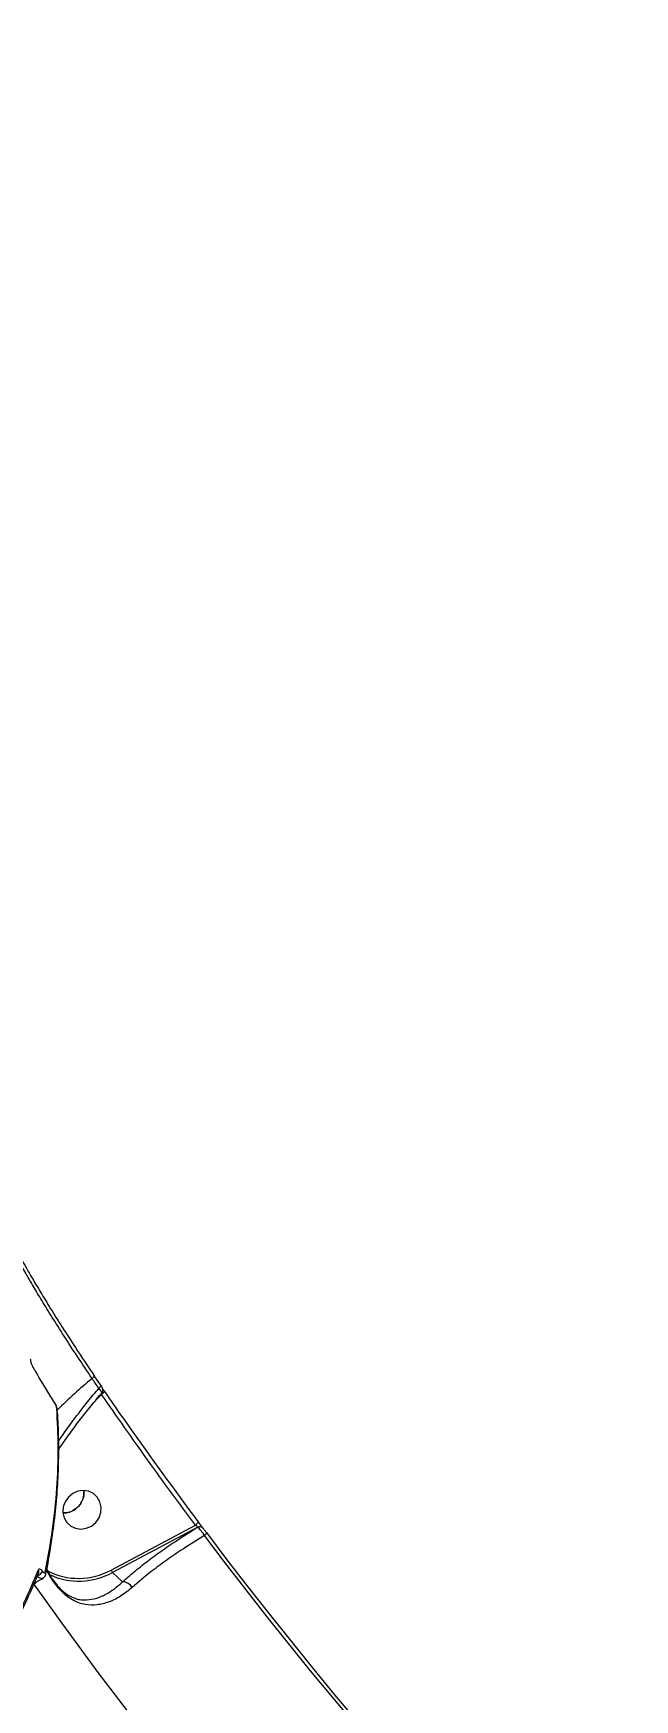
# Model space of a CAD drawing. Header units: millimetres. Extents: x -7720 to 6073, y -7402 to 5433.
# Drawn here: x 1339.6 to 1476.2, y -2604 to -2225.9 of the extents above; entities that cross this region are included whole.
import ezdxf

# ---------------------------------------------------------------- set-up
doc = ezdxf.new("R2010")
doc.units = ezdxf.units.MM
for name, color, linetype in [('DIKOM_ОБЪЕКТ', 7, 'Continuous'), ('DIKOM_РАЗМЕР_ЗОНА', 7, 'Continuous'), ('DIKOM_РАЗМЕР_ОБЪЕКТА', 7, 'Continuous')]:
    doc.layers.add(name, color=color, linetype=linetype)
doc.styles.add('style1', font='arial.ttf', dxfattribs={"width": 0.8})
doc.dimstyles.new('1-50', dxfattribs={"dimtxt": 300, "dimasz": 200, "dimexe": 100, "dimexo": 0, "dimgap": 100, "dimtad": 1, "dimtxsty": 'style1', "dimcen": 200, "dimclrd": 7, "dimclre": 7, "dimclrt": 7, "dimadec": 1, "dimazin": 2, "dimtfac": 1, "dimtmove": 0, "dimatfit": 2, "dimfxl": 0, "dimlwd": 25, "dimlwe": 18, "dimarcsym": 0})

# ---------------------------------------------------------------- blocks, each defined once
blk = doc.blocks.new('*D0')
at = {"layer": 'Defpoints', "color": 0, "transparency": 16777216}
for p in [(-1165.04, 3934.07), (-6387.82, -4153.36), (1392.52, -4153.36)]:
    blk.add_point(p, dxfattribs=at)
at = {"layer": 'DIKOM_РАЗМЕР_ОБЪЕКТА', "color": 7, "lineweight": 18, "transparency": 16777216}
for p, q in [((-1165.04, 3934.07), (-6487.82, 3934.07)), ((1392.52, -4153.36), (-6487.82, -4153.36))]:
    blk.add_line(p, q, dxfattribs=at)
at = {"layer": 'DIKOM_РАЗМЕР_ОБЪЕКТА', "color": 7, "lineweight": 25, "transparency": 16777216}
blk.add_line((-6387.82, 3734.07), (-6387.82, -3953.36), dxfattribs=at)
at = {"layer": 'DIKOM_РАЗМЕР_ОБЪЕКТА', "color": 7, "transparency": 16777216}
for points in [[(-6421.16, 3734.07), (-6354.49, 3734.07), (-6387.82, 3934.07)], [(-6421.16, -3953.36), (-6354.49, -3953.36), (-6387.82, -4153.36)]]:
    blk.add_solid(points, dxfattribs=at)
at = {"layer": 'DIKOM_РАЗМЕР_ОБЪЕКТА', "color": 7, "transparency": 16777216, "insert": (-6640.99, -109.65), "char_height": 300, "attachment_point": 5, "rotation": 90, "style": 'style1'}
blk.add_mtext('8100', dxfattribs=at)
blk = doc.blocks.new('*D1')
at = {"layer": 'Defpoints', "color": 0, "transparency": 16777216}
for p in [(-3938.71, 77.29), (4572.68, -275.21), (4572.68, -6577.9)]:
    blk.add_point(p, dxfattribs=at)
at = {"layer": 'DIKOM_РАЗМЕР_ОБЪЕКТА', "color": 7, "lineweight": 18, "transparency": 16777216}
for p, q in [((-3938.71, 77.29), (-3938.71, -6677.9)), ((4572.68, -275.21), (4572.68, -6677.9))]:
    blk.add_line(p, q, dxfattribs=at)
at = {"layer": 'DIKOM_РАЗМЕР_ОБЪЕКТА', "color": 7, "lineweight": 25, "transparency": 16777216}
blk.add_line((-3738.71, -6577.9), (4372.68, -6577.9), dxfattribs=at)
at = {"layer": 'DIKOM_РАЗМЕР_ОБЪЕКТА', "color": 7, "transparency": 16777216}
for points in [[(-3738.71, -6544.56), (-3738.71, -6611.23), (-3938.71, -6577.9)], [(4372.68, -6544.56), (4372.68, -6611.23), (4572.68, -6577.9)]]:
    blk.add_solid(points, dxfattribs=at)
at = {"layer": 'DIKOM_РАЗМЕР_ОБЪЕКТА', "color": 7, "transparency": 16777216, "insert": (316.98, -6324.72), "char_height": 300, "attachment_point": 5, "style": 'style1'}
blk.add_mtext('8500', dxfattribs=at)
blk = doc.blocks.new('*D2')
at = {"layer": 'Defpoints', "color": 0, "transparency": 16777216}
for p in [(-2365.16, 5433.02), (-7269.56, -6016.09), (1800.96, -6016.09)]:
    blk.add_point(p, dxfattribs=at)
at = {"layer": 'DIKOM_РАЗМЕР_ЗОНА', "color": 7, "lineweight": 18, "transparency": 16777216}
for p, q in [((-2365.16, 5433.02), (-7369.56, 5433.02)), ((1800.96, -6016.09), (-7369.56, -6016.09))]:
    blk.add_line(p, q, dxfattribs=at)
at = {"layer": 'DIKOM_РАЗМЕР_ЗОНА', "color": 7, "lineweight": 25, "transparency": 16777216}
blk.add_line((-7269.56, 5233.02), (-7269.56, -5816.09), dxfattribs=at)
at = {"layer": 'DIKOM_РАЗМЕР_ЗОНА', "color": 7, "transparency": 16777216}
for points in [[(-7302.9, 5233.02), (-7236.23, 5233.02), (-7269.56, 5433.02)], [(-7302.9, -5816.09), (-7236.23, -5816.09), (-7269.56, -6016.09)]]:
    blk.add_solid(points, dxfattribs=at)
at = {"layer": 'DIKOM_РАЗМЕР_ЗОНА', "color": 7, "transparency": 16777216, "insert": (-7522.73, -291.53), "char_height": 300, "attachment_point": 5, "rotation": 90, "style": 'style1'}
blk.add_mtext('11500', dxfattribs=at)
blk = doc.blocks.new('*D3')
at = {"layer": 'Defpoints', "color": 0, "transparency": 16777216}
for p in [(-5938.71, -432.44), (6072.68, -1006.94), (6072.68, -7302.44)]:
    blk.add_point(p, dxfattribs=at)
at = {"layer": 'DIKOM_РАЗМЕР_ЗОНА', "color": 7, "lineweight": 18, "transparency": 16777216}
for p, q in [((-5938.71, -432.44), (-5938.71, -7402.44)), ((6072.68, -1006.94), (6072.68, -7402.44))]:
    blk.add_line(p, q, dxfattribs=at)
at = {"layer": 'DIKOM_РАЗМЕР_ЗОНА', "color": 7, "lineweight": 25, "transparency": 16777216}
blk.add_line((-5738.71, -7302.44), (5872.68, -7302.44), dxfattribs=at)
at = {"layer": 'DIKOM_РАЗМЕР_ЗОНА', "color": 7, "transparency": 16777216}
for points in [[(-5738.71, -7269.1), (-5738.71, -7335.77), (-5938.71, -7302.44)], [(5872.68, -7269.1), (5872.68, -7335.77), (6072.68, -7302.44)]]:
    blk.add_solid(points, dxfattribs=at)
at = {"layer": 'DIKOM_РАЗМЕР_ЗОНА', "color": 7, "transparency": 16777216, "insert": (66.98, -7049.26), "char_height": 300, "attachment_point": 5, "style": 'style1'}
blk.add_mtext('12000', dxfattribs=at)

msp = doc.modelspace()

# ---------------------------------------------------------------- linework, layer by layer
at = {"layer": 'DIKOM_ОБЪЕКТ', "color": 7, "linetype": 'Continuous', "lineweight": 15}
for p, q in [((1354.94, -2532.693), (1353.412, -2530.45)), ((1355.134, -2534.769), (1353.752, -2536.192)), ((1357.309, -2574.629), (1376.445, -2564.457)), ((1376.969, -2564.894), (1357.639, -2575.17)), ((1376.975, -2564.901), (1376.969, -2564.894)), ((1378.146, -2565.103), (1378.137, -2565.094)), ((1378.183, -2565.15), (1378.146, -2565.104)), ((1339.809, -2577.737), (1340.121, -2577.526)), ((1340.852, -2575.279), (1340.841, -2575.304)), ((1359.923, -2577.287), (1357.639, -2575.17))]:
    msp.add_line(p, q, dxfattribs=at)
at = {"layer": 'DIKOM_ОБЪЕКТ', "color": 7, "linetype": 'Continuous', "lineweight": 15, "flags": 128}
for points in [[(1354.519, -2533.403), (1354.327, -2533.122), (1354.136, -2532.842), (1353.945, -2532.562), (1353.754, -2532.282), (1353.563, -2532.002), (1353.373, -2531.722), (1353.182, -2531.441), (1352.992, -2531.161)], [(1354.94, -2532.693), (1354.96, -2532.738), (1354.963, -2532.807), (1354.942, -2532.89), (1354.898, -2532.983), (1354.831, -2533.083), (1354.744, -2533.189), (1354.639, -2533.296), (1354.519, -2533.403)], [(1355.703, -2533.964), (1355.729, -2534.022), (1355.725, -2534.099), (1355.69, -2534.192), (1355.625, -2534.298), (1355.534, -2534.414), (1355.418, -2534.533), (1355.283, -2534.653), (1355.134, -2534.769)], [(1354.175, -2558.091), (1353.289, -2557.273), (1352.194, -2556.752), (1350.978, -2556.572), (1349.741, -2556.747), (1348.582, -2557.263), (1347.595, -2558.077), (1346.861, -2559.125), (1346.439, -2560.321), (1346.362, -2561.568), (1346.637, -2562.765), (1347.243, -2563.816), (1348.129, -2564.634), (1349.224, -2565.155), (1350.44, -2565.335), (1351.677, -2565.16), (1352.836, -2564.644), (1353.822, -2563.83), (1354.557, -2562.782), (1354.979, -2561.586), (1355.056, -2560.339), (1354.78, -2559.142), (1354.175, -2558.091)], [(1376.994, -2563.623), (1377.021, -2563.682), (1377.018, -2563.76), (1376.985, -2563.857), (1376.923, -2563.966), (1376.834, -2564.085), (1376.722, -2564.21), (1376.591, -2564.335), (1376.445, -2564.457)], [(1378.931, -2566.112), (1378.952, -2566.159), (1378.951, -2566.222), (1378.926, -2566.299), (1378.878, -2566.388), (1378.81, -2566.486), (1378.722, -2566.591), (1378.618, -2566.699), (1378.5, -2566.808)], [(1417.837, -2615.67), (1412.697, -2609.638), (1407.618, -2603.582), (1402.602, -2597.503), (1397.65, -2591.402), (1392.763, -2585.281), (1387.941, -2579.141), (1383.186, -2572.983), (1378.5, -2566.808)], [(1378.931, -2566.112), (1383.621, -2572.292), (1388.379, -2578.454), (1393.204, -2584.599), (1398.095, -2590.724), (1403.051, -2596.829), (1408.07, -2602.913), (1413.152, -2608.973), (1418.297, -2615.01)], [(1424.076, -2680.701), (1414.696, -2670.582), (1405.488, -2660.371), (1396.458, -2650.075), (1387.61, -2639.699), (1378.952, -2629.251), (1370.488, -2618.738), (1362.224, -2608.166), (1354.165, -2597.542), (1346.317, -2586.873), (1339.791, -2577.74)], [(1340.107, -2577.498), (1340.106, -2577.498), (1339.897, -2577.606)]]:
    msp.add_lwpolyline(points, dxfattribs=at)
at = {"layer": 'DIKOM_ОБЪЕКТ', "color": 7, "linetype": 'Continuous', "lineweight": 15}
for centre, radius, start, end in [((1425.378, -2618.997), 113.819, 129.49215, 134.84994), ((1344.28, -2536.803), 0.257, 5.76622, 29.33073), ((1344.303, -2538.399), 0.768, 4.12329, 31.38619), ((1377.427, -2565.734), 0.956, 41.77378, 118.58326), ((1377.433, -2565.741), 0.956, 41.78125, 118.57677), ((1340.259, -2574.408), 1.534, 276.94173, 340.8639), ((1340.083, -2574.968), 0.829, 337.94936, 28.95267), ((1349.892, -2561.069), 15.456, 242.68616, 298.68076), ((1359.579, -2573.62), 2.483, 203.97303, 218.63995), ((1341.74, -2575.471), 0.732, 349.11057, 32.61767), ((1349.983, -2561.282), 15.859, 245.1564, 298.86585), ((1359.886, -2579.737), 2.45, 27.60033, 89.11682)]:
    msp.add_arc(centre, radius, start, end, dxfattribs=at)
for points, knots in [([(1336.626, -2503.679), (1336.791, -2503.952), (1337.17, -2504.581), (1338.25, -2506.456), (1339.79, -2509.092), (1341.763, -2512.394), (1344.131, -2516.25), (1346.881, -2520.594), (1349.958, -2525.325), (1352.255, -2528.734), (1353.405, -2530.44)], [0, 0, 0, 0, 0.0988272, 0.227476, 0.3562273, 0.4852118, 0.614068, 0.7423392, 0.8710603, 1, 1, 1, 1]), ([(1352.992, -2531.161), (1351.862, -2529.484), (1349.608, -2526.14), (1346.586, -2521.494), (1343.885, -2517.228), (1341.556, -2513.437), (1339.628, -2510.213), (1338.158, -2507.695), (1337.526, -2506.605), (1337.24, -2506.114)], [0, 0, 0, 0, 0.1470363, 0.2931898, 0.4393821, 0.5864202, 0.7323144, 0.8792837, 1, 1, 1, 1]), ([(1339.634, -2528.684), (1339.586, -2528.599), (1339.489, -2528.427), (1339.353, -2528.126), (1339.224, -2527.787), (1339.101, -2527.369), (1339.029, -2526.962), (1339.036, -2526.767), (1339.039, -2526.672)], [0, 0, 0, 0, 0.1098839, 0.2200474, 0.3257191, 0.4925603, 0.7537103, 1, 1, 1, 1]), ([(1344.535, -2536.777), (1344.231, -2536.282), (1342.711, -2533.806), (1341.081, -2531.108), (1339.769, -2528.911), (1339.634, -2528.684)], [0, 0, 0, 0, 0.1831624, 0.9158815, 1, 1, 1, 1]), ([(1353.405, -2530.44), (1353.422, -2530.478), (1353.456, -2530.554), (1353.384, -2530.736), (1353.231, -2530.947), (1353.072, -2531.09), (1352.992, -2531.161)], [0, 0, 0, 0, 0.2499786, 0.4999902, 0.7500252, 1, 1, 1, 1]), ([(1355.195, -2534.427), (1355.231, -2534.392), (1355.336, -2534.29), (1355.418, -2534.07), (1355.459, -2533.826), (1355.443, -2533.62), (1355.401, -2533.46), (1355.355, -2533.351), (1355.316, -2533.273), (1355.246, -2533.151), (1355.137, -2532.982), (1354.991, -2532.768), (1354.937, -2532.689)], [0, 0, 0, 0, 0.0653611, 0.1934323, 0.3008045, 0.3919415, 0.466838, 0.5223399, 0.5677387, 0.6349638, 0.8649275, 1, 1, 1, 1]), ([(1345.061, -2538.337), (1345.06, -2538.299), (1345.058, -2538.098), (1344.972, -2537.759), (1344.817, -2537.299), (1344.657, -2536.936), (1344.545, -2536.755), (1344.499, -2536.681)], [0, 0, 0, 0, 0.0807291, 0.4302685, 0.6624422, 0.8615379, 1, 1, 1, 1]), ([(1344.959, -2537.999), (1344.947, -2537.905), (1344.927, -2537.739), (1344.84, -2537.436), (1344.741, -2537.176), (1344.638, -2536.954), (1344.57, -2536.836), (1344.535, -2536.777)], [0, 0, 0, 0, 0.3195818, 0.5618536, 0.7279361, 0.8640143, 1, 1, 1, 1]), ([(1345.381, -2547.298), (1345.396, -2547.274), (1346.047, -2546.266), (1347.497, -2544.221), (1349.728, -2541.178), (1352.144, -2538.112), (1353.984, -2535.86), (1355.05, -2534.648), (1355.228, -2534.446)], [0, 0, 0, 0, 0.0057748, 0.2410966, 0.4777472, 0.7151412, 0.9526133, 1, 1, 1, 1]), ([(1345.383, -2545.392), (1345.581, -2545.09), (1346.485, -2543.711), (1348.292, -2541.207), (1350.723, -2538.003), (1352.829, -2535.396), (1354.097, -2533.9), (1354.519, -2533.403)], [0, 0, 0, 0, 0.0767847, 0.3505978, 0.6244045, 0.8751357, 1, 1, 1, 1]), ([(1355.197, -2534.421), (1355.202, -2534.398), (1355.21, -2534.359), (1355.094, -2534.157), (1354.889, -2533.86), (1354.643, -2533.556), (1354.519, -2533.403)], [0, 0, 0, 0, 0.2408208, 0.4184411, 0.7073292, 1, 1, 1, 1]), ([(1376.445, -2564.457), (1372.824, -2559.562), (1365.58, -2549.771), (1358.616, -2539.771), (1355.134, -2534.769)], [0, 0, 0, 0, 0.499919, 1, 1, 1, 1]), ([(1355.712, -2533.976), (1355.694, -2533.95), (1355.582, -2533.787), (1355.495, -2533.656), (1355.422, -2533.546)], [0, 0, 0, 0, 0.159622, 1, 1, 1, 1]), ([(1355.703, -2533.964), (1356.06, -2534.482), (1357.849, -2537.072), (1364.812, -2547.06), (1371.649, -2556.355), (1376.994, -2563.623)], [0, 0, 0, 0, 0.0517075, 0.2585518, 1, 1, 1, 1]), ([(1342.357, -2575.076), (1342.95, -2571.853), (1344.136, -2565.408), (1345.074, -2556.024), (1345.445, -2546.842), (1345.121, -2540.946), (1344.959, -2537.999)], [0, 0, 0, 0, 0.2491211, 0.4982433, 0.7491223, 1, 1, 1, 1]), ([(1342.457, -2575.608), (1342.467, -2575.562), (1342.956, -2573.36), (1343.663, -2569.085), (1344.555, -2562.802), (1345.126, -2556.636), (1345.429, -2550.576), (1345.413, -2544.648), (1345.283, -2540.572), (1345.075, -2538.509), (1345.058, -2538.343)], [0, 0, 0, 0, 0.0035507, 0.1673084, 0.3311033, 0.4949363, 0.6586564, 0.8221811, 0.9856361, 1, 1, 1, 1]), ([(1351.057, -2556.603), (1351.085, -2556.734), (1351.216, -2557.339), (1350.954, -2558.489), (1350.274, -2559.845), (1349.162, -2560.909), (1347.835, -2561.585), (1346.9, -2561.636), (1346.459, -2561.66)], [0, 0, 0, 0, 0.0532771, 0.2466532, 0.4400016, 0.6333566, 0.8267336, 1, 1, 1, 1]), ([(1346.46, -2561.671), (1346.927, -2561.638), (1347.888, -2561.571), (1349.228, -2560.863), (1350.323, -2559.779), (1350.976, -2558.413), (1351.22, -2557.285), (1351.087, -2556.707), (1351.063, -2556.602)], [0, 0, 0, 0, 0.1832746, 0.3766701, 0.5700582, 0.7634549, 0.9568364, 1, 1, 1, 1]), ([(1376.994, -2563.623), (1377.096, -2563.758), (1377.298, -2564.027), (1377.616, -2564.441), (1377.892, -2564.794), (1378.067, -2565.012), (1378.125, -2565.081), (1378.141, -2565.099)], [0, 0, 0, 0, 0.2316158, 0.4633598, 0.6928034, 0.9184978, 1, 1, 1, 1]), ([(1359.923, -2577.287), (1360.78, -2576.533), (1362.493, -2575.026), (1365.405, -2572.717), (1368.561, -2570.389), (1372.38, -2567.755), (1375.289, -2565.948), (1376.975, -2564.901)], [0, 0, 0, 0, 0.18256, 0.3651211, 0.5530301, 0.7409452, 1, 1, 1, 1]), ([(1378.5, -2566.808), (1376.88, -2567.8), (1373.9, -2569.626), (1369.899, -2572.369), (1365.89, -2575.321), (1363.468, -2577.394), (1362.057, -2578.602)], [0, 0, 0, 0, 0.25807967, 0.47500288, 0.69407294, 1, 1, 1, 1]), ([(1376.969, -2564.894), (1376.962, -2564.883), (1376.944, -2564.854), (1376.87, -2564.779), (1376.747, -2564.675), (1376.598, -2564.561), (1376.497, -2564.492), (1376.445, -2564.457)], [0, 0, 0, 0, 0.1277376, 0.3308425, 0.5438977, 0.768251, 1, 1, 1, 1]), ([(1378.5, -2566.808), (1378.404, -2566.658), (1378.19, -2566.323), (1377.874, -2565.885), (1377.551, -2565.474), (1377.256, -2565.137), (1377.063, -2564.961), (1376.986, -2564.908), (1376.975, -2564.901)], [0, 0, 0, 0, 0.1805087, 0.4029295, 0.5309963, 0.7496163, 0.9663928, 1, 1, 1, 1]), ([(1378.183, -2565.15), (1378.187, -2565.155), (1378.215, -2565.187), (1378.294, -2565.285), (1378.432, -2565.46), (1378.592, -2565.667), (1378.757, -2565.882), (1378.877, -2566.041), (1378.931, -2566.112)], [0, 0, 0, 0, 0.0339869, 0.2522726, 0.4705381, 0.5979887, 0.8192978, 1, 1, 1, 1]), ([(1329.861, -2597.266), (1330.04, -2596.936), (1330.936, -2595.286), (1333.183, -2591.045), (1336.352, -2584.688), (1339.032, -2578.814), (1340.417, -2575.502), (1340.809, -2574.566)], [0, 0, 0, 0, 0.0413727, 0.2068697, 0.5381499, 0.8694301, 1, 1, 1, 1]), ([(1340.809, -2574.566), (1340.855, -2574.494), (1340.947, -2574.348), (1341.181, -2574.37), (1341.445, -2574.551), (1341.626, -2574.799), (1341.708, -2574.911)], [0, 0, 0, 0, 0.2591472, 0.5177277, 0.7812281, 1, 1, 1, 1]), ([(1341.708, -2574.911), (1341.731, -2574.944), (1341.821, -2575.074), (1341.981, -2575.235), (1342.156, -2575.308), (1342.292, -2575.265), (1342.335, -2575.139), (1342.357, -2575.076)], [0, 0, 0, 0, 0.0797846, 0.3181485, 0.5555742, 0.777399, 1, 1, 1, 1]), ([(1362.057, -2578.602), (1361.188, -2579.303), (1359.447, -2580.704), (1356.764, -2581.973), (1354.108, -2582.645), (1351.847, -2582.601), (1349.999, -2582.131), (1348.633, -2581.511), (1347.358, -2580.669), (1345.98, -2579.48), (1344.412, -2577.626), (1343.216, -2575.779), (1342.71, -2574.726), (1342.646, -2574.593)], [0, 0, 0, 0, 0.1311485, 0.2624316, 0.4002218, 0.5379589, 0.614386, 0.6907349, 0.7505473, 0.8102468, 0.8986072, 0.9871748, 1, 1, 1, 1]), ([(1342.687, -2574.364), (1342.772, -2574.541), (1343.249, -2575.54), (1344.363, -2577.279), (1345.768, -2578.925), (1346.976, -2579.942), (1348.081, -2580.65), (1348.823, -2580.922), (1349.234, -2581.073)], [0, 0, 0, 0, 0.047986, 0.2714497, 0.4945788, 0.647395, 0.8046728, 1, 1, 1, 1]), ([(1329.854, -2598.009), (1330.7, -2596.449), (1332.577, -2592.987), (1335.203, -2587.789), (1337.762, -2582.401), (1339.633, -2578.236), (1340.57, -2575.919), (1340.823, -2575.293)], [0, 0, 0, 0, 0.1958358, 0.4347876, 0.6734161, 0.9117259, 1, 1, 1, 1]), ([(1340.102, -2577.484), (1340.27, -2577.377), (1340.819, -2577.027), (1341.431, -2576.717), (1341.855, -2576.501)], [0, 0, 0, 0, 0.3054237, 1, 1, 1, 1]), ([(1341.825, -2576.459), (1341.76, -2576.498), (1341.581, -2576.604), (1341.196, -2576.53), (1340.783, -2576.294), (1340.541, -2576.035), (1340.444, -2575.931)], [0, 0, 0, 0, 0.1770366, 0.4851149, 0.7945005, 1, 1, 1, 1]), ([(1340.85, -2575.278), (1340.84, -2575.315), (1340.829, -2575.354), (1340.782, -2575.396), (1340.781, -2575.398)], [0, 0, 0, 0, 0.9599746, 1, 1, 1, 1]), ([(1341.826, -2576.462), (1341.908, -2576.422), (1342.115, -2576.321), (1342.322, -2576.017), (1342.437, -2575.764), (1342.453, -2575.623), (1342.454, -2575.607)], [0, 0, 0, 0, 0.238991, 0.6003526, 0.9526452, 1, 1, 1, 1]), ([(1349.234, -2581.073), (1349.249, -2581.079), (1349.7, -2581.269), (1350.899, -2581.426), (1352.878, -2581.388), (1355.205, -2580.625), (1357.577, -2579.339), (1359.135, -2577.976), (1359.923, -2577.287)], [0, 0, 0, 0, 0.0042652, 0.1266902, 0.347592, 0.57333, 0.7842312, 1, 1, 1, 1])]:
    msp.add_open_spline(points, degree=3, knots=knots, dxfattribs=at)

# ---------------------------------------------------------------- dimensions: what is measured, and where the dimension line sits
at = {"layer": 'DIKOM_РАЗМЕР_ЗОНА'}
dim = msp.add_linear_dim(base=(-7269.562, -6016.09), p1=(-2365.162, 5433.022), p2=(1800.959, -6016.09), angle=90, text='11500', dimstyle='1-50', dxfattribs=at)
dim.commit()
dim.dimension.update_dxf_attribs({"geometry": '*D2', "text_midpoint": (-7269.562, -291.534), "dimtype": 160})
dim = msp.add_linear_dim(base=(6072.676, -7302.437), p1=(-5938.714, -432.437), p2=(6072.676, -1006.937), text='12000', dimstyle='1-50', dxfattribs=at)
dim.commit()
dim.dimension.update_dxf_attribs({"geometry": '*D3', "text_midpoint": (66.981, -7302.437), "dimtype": 160})
at = {"layer": 'DIKOM_РАЗМЕР_ОБЪЕКТА'}
dim = msp.add_linear_dim(base=(-6387.822, -4153.364), p1=(-1165.044, 3934.068), p2=(1392.523, -4153.364), angle=90, text='8100', dimstyle='1-50', dxfattribs=at)
dim.commit()
dim.dimension.update_dxf_attribs({"geometry": '*D0', "text_midpoint": (-6387.822, -109.648), "dimtype": 160})
dim = msp.add_linear_dim(base=(4572.676, -6577.897), p1=(-3938.714, 77.288), p2=(4572.676, -275.211), text='8500', dimstyle='1-50', dxfattribs=at)
dim.commit()
dim.dimension.update_dxf_attribs({"geometry": '*D1', "text_midpoint": (316.981, -6577.897), "dimtype": 160})

doc.saveas('drawing.dxf')
